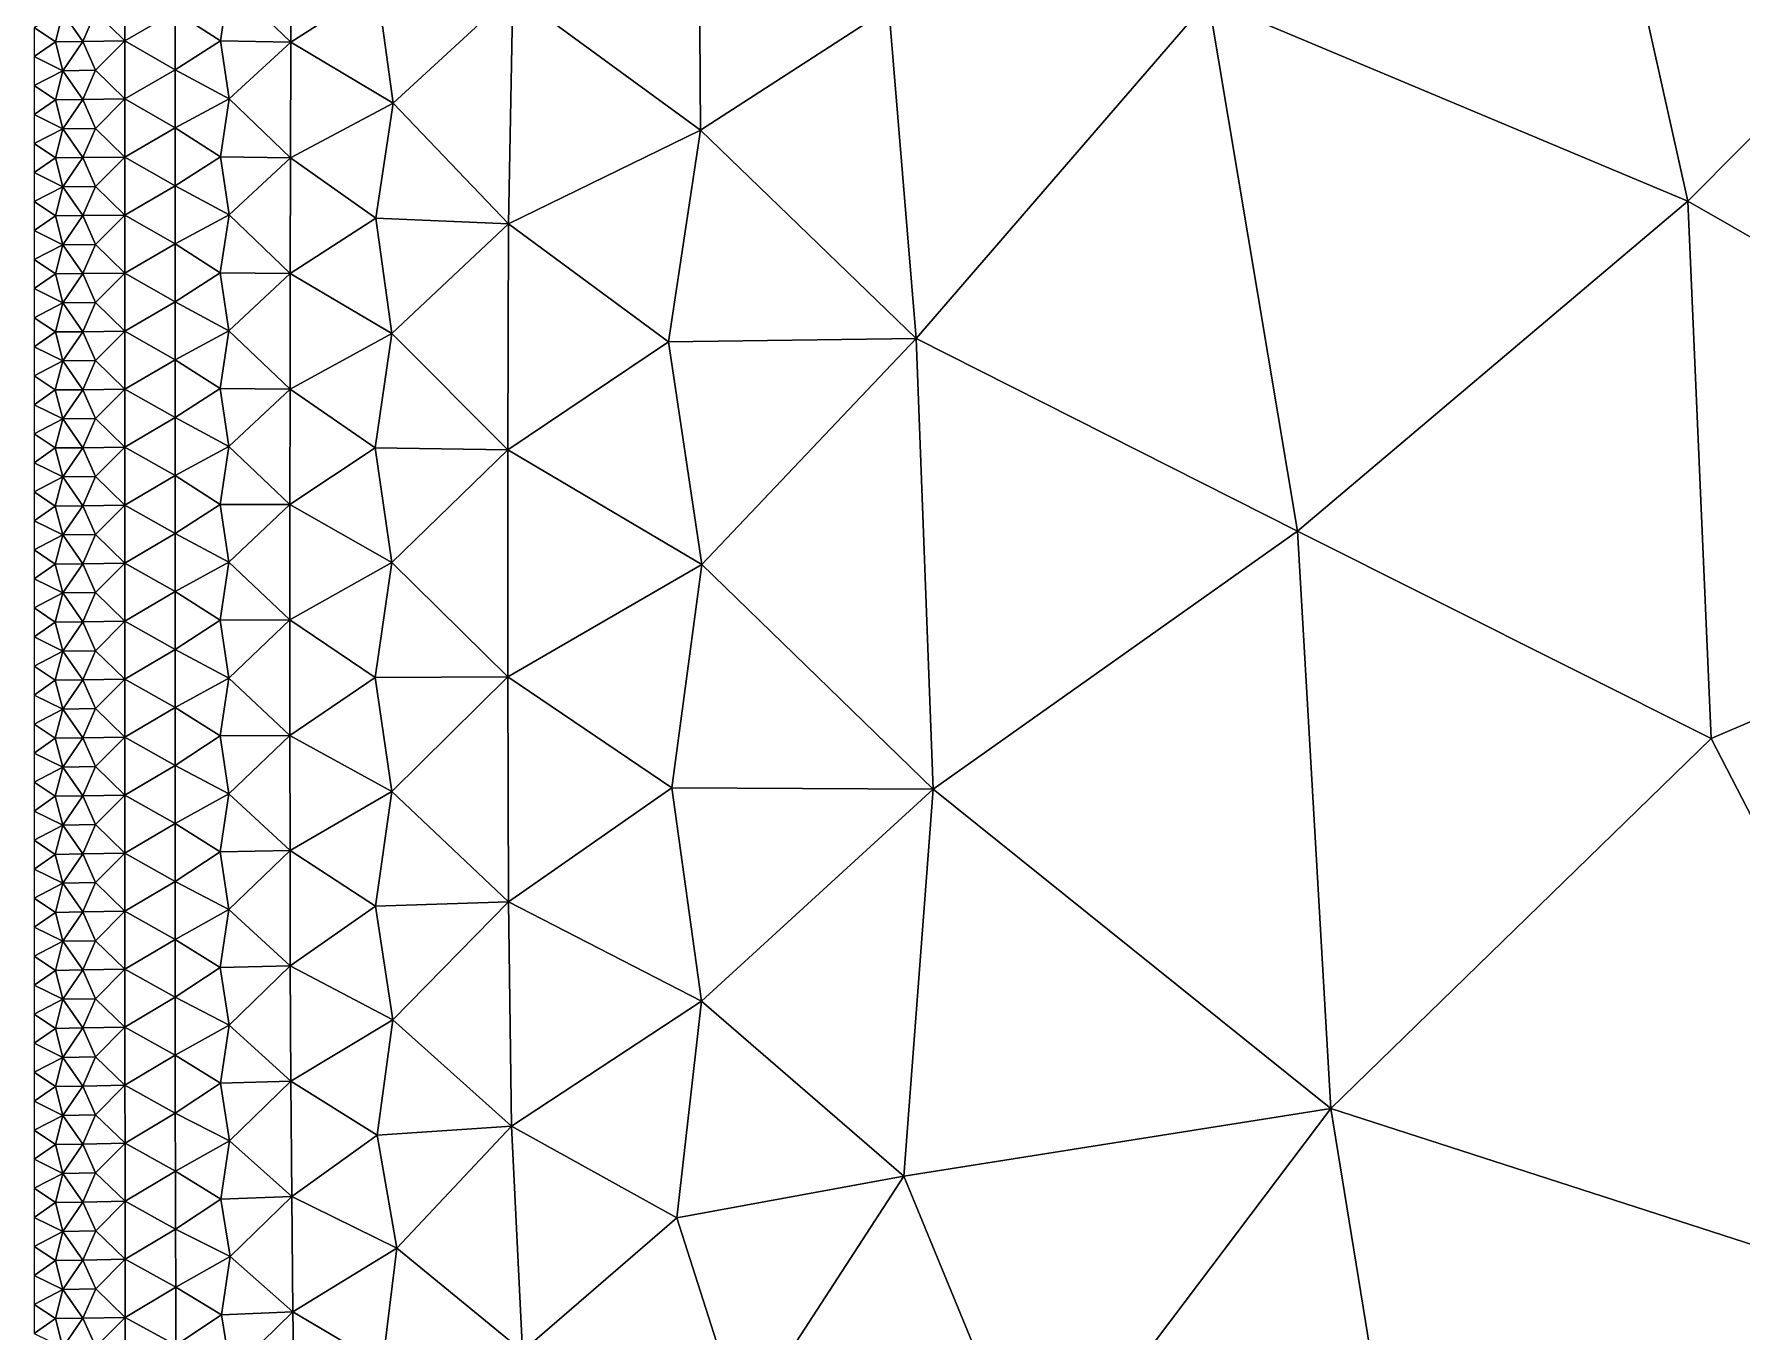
# Model space of a CAD drawing. Header units: metres. Extents: x 2 to 72, y -280 to 0.
# Drawn here: x 2 to 13.78, y -170.3 to -161.35 of the extents above; entities that cross this region are included whole.
import ezdxf

# ---------------------------------------------------------------- set-up
doc = ezdxf.new("R2010")
doc.units = ezdxf.units.M

msp = doc.modelspace()

# ---------------------------------------------------------------- linework, layer by layer
at = {"layer": 'layer', "color": 0}
for points in [[(13.4079, -162.502), (12.5561, -158.688), (10.0998, -161.115)], [(13.4079, -162.502), (16.4079, -159.482), (12.5561, -158.688)], [(17.1842, -164.663), (16.4079, -159.482), (13.4079, -162.502)], [(6.5855, -160.257), (5.30133, -161.066), (6.59655, -162.013)], [(6.5855, -160.257), (6.59655, -162.013), (7.89584, -161.174)], [(3.77077, -160.606), (3.34631, -160.998), (3.77041, -161.406)], [(3.77077, -160.606), (3.77041, -161.406), (4.36634, -161.024)], [(2.62652, -160.998), (2.42401, -161.2), (2.62646, -161.398)], [(2.62652, -160.998), (2.62646, -161.398), (2.97365, -161.196)], [(3.34631, -160.998), (2.97365, -161.196), (3.28578, -161.397)], [(3.34631, -160.998), (3.28578, -161.397), (3.77041, -161.406)], [(4.36634, -161.024), (3.77041, -161.406), (4.47751, -161.827)], [(4.36634, -161.024), (4.47751, -161.827), (5.30133, -161.066)], [(5.30133, -161.066), (4.47751, -161.827), (5.27174, -162.66)], [(5.30133, -161.066), (5.27174, -162.66), (6.59655, -162.013)], [(7.89584, -161.174), (8.08436, -163.451), (10.0998, -161.115)], [(10.7149, -164.778), (10.0998, -161.115), (8.08436, -163.451)], [(10.7149, -164.778), (13.4079, -162.502), (10.0998, -161.115)], [(2.19816, -161.203), (2, -161.305), (2.14618, -161.403)], [(2.19816, -161.203), (2.14618, -161.403), (2.33568, -161.401)], [(2.19816, -161.203), (2.33568, -161.401), (2.42401, -161.2)], [(2.42401, -161.2), (2.33568, -161.401), (2.62646, -161.398)], [(2.97365, -161.196), (2.62646, -161.398), (2.97346, -161.597)], [(2.97365, -161.196), (2.97346, -161.597), (3.28578, -161.397)], [(6.59655, -162.013), (8.08436, -163.451), (7.89584, -161.174)], [(2, -161.305), (2, -161.505), (2.14618, -161.403)], [(2.14618, -161.403), (2, -161.505), (2.19814, -161.603)], [(2.14618, -161.403), (2.19814, -161.603), (2.33568, -161.401)], [(2.33568, -161.401), (2.19814, -161.603), (2.42396, -161.6)], [(2.33568, -161.401), (2.42396, -161.6), (2.62646, -161.398)], [(2.62646, -161.398), (2.42396, -161.6), (2.62635, -161.798)], [(2.62646, -161.398), (2.62635, -161.798), (2.97346, -161.597)], [(3.28578, -161.397), (2.97346, -161.597), (3.34562, -161.798)], [(3.28578, -161.397), (3.34562, -161.798), (3.77041, -161.406)], [(3.77041, -161.406), (3.34562, -161.798), (3.76836, -162.205)], [(3.77041, -161.406), (3.76836, -162.205), (4.47751, -161.827)], [(2, -161.505), (2, -161.705), (2.19814, -161.603)], [(2.19814, -161.603), (2, -161.705), (2.14616, -161.804)], [(2.19814, -161.603), (2.14616, -161.804), (2.33564, -161.802)], [(2.19814, -161.603), (2.33564, -161.802), (2.42396, -161.6)], [(2.42396, -161.6), (2.33564, -161.802), (2.62635, -161.798)], [(2.97346, -161.597), (2.62635, -161.798), (2.9732, -161.997)], [(2.97346, -161.597), (2.9732, -161.997), (3.34562, -161.798)], [(2, -161.705), (2, -161.906), (2.14616, -161.804)], [(2.14616, -161.804), (2, -161.906), (2.19811, -162.003)], [(2.14616, -161.804), (2.19811, -162.003), (2.33564, -161.802)], [(2.33564, -161.802), (2.19811, -162.003), (2.42391, -162.001)], [(2.33564, -161.802), (2.42391, -162.001), (2.62635, -161.798)], [(2.62635, -161.798), (2.42391, -162.001), (2.62623, -162.199)], [(2.62635, -161.798), (2.62623, -162.199), (2.9732, -161.997)], [(3.34562, -161.798), (2.9732, -161.997), (3.28485, -162.197)], [(3.34562, -161.798), (3.28485, -162.197), (3.76836, -162.205)], [(4.47751, -161.827), (3.76836, -162.205), (4.35703, -162.619)], [(4.47751, -161.827), (4.35703, -162.619), (5.27174, -162.66)], [(2, -161.906), (2, -162.106), (2.19811, -162.003)], [(2.19811, -162.003), (2, -162.106), (2.14615, -162.204)], [(2.19811, -162.003), (2.14615, -162.204), (2.33559, -162.202)], [(2.19811, -162.003), (2.33559, -162.202), (2.42391, -162.001)], [(2.42391, -162.001), (2.33559, -162.202), (2.62623, -162.199)], [(2.9732, -161.997), (2.62623, -162.199), (2.9729, -162.397)], [(2.9732, -161.997), (2.9729, -162.397), (3.28485, -162.197)], [(6.59655, -162.013), (5.27174, -162.66), (6.37652, -163.472)], [(6.59655, -162.013), (6.37652, -163.472), (8.08436, -163.451)], [(2, -162.106), (2, -162.306), (2.14615, -162.204)], [(2.14615, -162.204), (2, -162.306), (2.19809, -162.404)], [(2.14615, -162.204), (2.19809, -162.404), (2.33559, -162.202)], [(2.33559, -162.202), (2.19809, -162.404), (2.42384, -162.401)], [(2.33559, -162.202), (2.42384, -162.401), (2.62623, -162.199)], [(2.62623, -162.199), (2.42384, -162.401), (2.62611, -162.599)], [(2.62623, -162.199), (2.62611, -162.599), (2.9729, -162.397)], [(3.28485, -162.197), (2.9729, -162.397), (3.34447, -162.598)], [(3.28485, -162.197), (3.34447, -162.598), (3.76836, -162.205)], [(3.76836, -162.205), (3.34447, -162.598), (3.7662, -163.002)], [(3.76836, -162.205), (3.7662, -163.002), (4.35703, -162.619)], [(2, -162.306), (2, -162.506), (2.19809, -162.404)], [(2.19809, -162.404), (2, -162.506), (2.14613, -162.604)], [(2.19809, -162.404), (2.14613, -162.604), (2.33555, -162.602)], [(2.19809, -162.404), (2.33555, -162.602), (2.42384, -162.401)], [(2.42384, -162.401), (2.33555, -162.602), (2.62611, -162.599)], [(2.9729, -162.397), (2.62611, -162.599), (2.97264, -162.797)], [(2.9729, -162.397), (2.97264, -162.797), (3.34447, -162.598)], [(2, -162.506), (2, -162.706), (2.14613, -162.604)], [(13.5695, -166.208), (13.4079, -162.502), (10.7149, -164.778)], [(13.5695, -166.208), (17.1842, -164.663), (13.4079, -162.502)], [(2.14613, -162.604), (2, -162.706), (2.19806, -162.804)], [(2.14613, -162.604), (2.19806, -162.804), (2.33555, -162.602)], [(2.33555, -162.602), (2.19806, -162.804), (2.42379, -162.801)], [(2.33555, -162.602), (2.42379, -162.801), (2.62611, -162.599)], [(2.62611, -162.599), (2.42379, -162.801), (2.626, -162.999)], [(2.62611, -162.599), (2.626, -162.999), (2.97264, -162.797)], [(3.34447, -162.598), (2.97264, -162.797), (3.28388, -162.996)], [(3.34447, -162.598), (3.28388, -162.996), (3.7662, -163.002)], [(4.35703, -162.619), (3.7662, -163.002), (4.46819, -163.416)], [(4.35703, -162.619), (4.46819, -163.416), (5.27174, -162.66)], [(5.27174, -162.66), (4.46819, -163.416), (5.2666, -164.219)], [(5.27174, -162.66), (5.2666, -164.219), (6.37652, -163.472)], [(2, -162.706), (2, -162.906), (2.19806, -162.804)], [(2.97264, -162.797), (2.626, -162.999), (2.97241, -163.196)], [(2.97264, -162.797), (2.97241, -163.196), (3.28388, -162.996)], [(2.19806, -162.804), (2, -162.906), (2.14612, -163.005)], [(2, -162.906), (2, -163.106), (2.14612, -163.005)], [(2.19806, -162.804), (2.14612, -163.005), (2.33551, -163.002)], [(2.19806, -162.804), (2.33551, -163.002), (2.42379, -162.801)], [(2.42379, -162.801), (2.33551, -163.002), (2.626, -162.999)], [(2.14612, -163.005), (2, -163.106), (2.19804, -163.204)], [(2.14612, -163.005), (2.19804, -163.204), (2.33551, -163.002)], [(2.33551, -163.002), (2.19804, -163.204), (2.42374, -163.201)], [(2.33551, -163.002), (2.42374, -163.201), (2.626, -162.999)], [(2.626, -162.999), (2.42374, -163.201), (2.62592, -163.399)], [(2.626, -162.999), (2.62592, -163.399), (2.97241, -163.196)], [(3.28388, -162.996), (2.97241, -163.196), (3.34358, -163.396)], [(3.28388, -162.996), (3.34358, -163.396), (3.7662, -163.002)], [(3.7662, -163.002), (3.34358, -163.396), (3.765, -163.799)], [(3.7662, -163.002), (3.765, -163.799), (4.46819, -163.416)], [(2, -163.106), (2, -163.307), (2.19804, -163.204)], [(2.19804, -163.204), (2, -163.307), (2.14611, -163.405)], [(2.19804, -163.204), (2.14611, -163.405), (2.33548, -163.403)], [(2.19804, -163.204), (2.33548, -163.403), (2.42374, -163.201)], [(2.42374, -163.201), (2.33548, -163.403), (2.62592, -163.399)], [(2.97241, -163.196), (2.62592, -163.399), (2.97226, -163.596)], [(2.97241, -163.196), (2.97226, -163.596), (3.34358, -163.396)], [(2, -163.307), (2, -163.507), (2.14611, -163.405)], [(2.14611, -163.405), (2, -163.507), (2.19803, -163.604)], [(2.14611, -163.405), (2.19803, -163.604), (2.33548, -163.403)], [(2.33548, -163.403), (2.19803, -163.604), (2.42371, -163.601)], [(2.33548, -163.403), (2.42371, -163.601), (2.62592, -163.399)], [(2.62592, -163.399), (2.42371, -163.601), (2.62587, -163.799)], [(2.62592, -163.399), (2.62587, -163.799), (2.97226, -163.596)], [(3.34358, -163.396), (2.97226, -163.596), (3.28332, -163.795)], [(3.34358, -163.396), (3.28332, -163.795), (3.765, -163.799)], [(4.46819, -163.416), (3.765, -163.799), (4.35274, -164.204)], [(4.46819, -163.416), (4.35274, -164.204), (5.2666, -164.219)], [(6.37652, -163.472), (5.2666, -164.219), (6.60659, -165.008)], [(6.37652, -163.472), (6.60659, -165.008), (8.08436, -163.451)], [(8.08436, -163.451), (6.60659, -165.008), (8.20189, -166.558)], [(8.08436, -163.451), (8.20189, -166.558), (10.7149, -164.778)], [(2, -163.507), (2, -163.707), (2.19803, -163.604)], [(2.19803, -163.604), (2, -163.707), (2.1461, -163.805)], [(2.19803, -163.604), (2.1461, -163.805), (2.33546, -163.803)], [(2.19803, -163.604), (2.33546, -163.803), (2.42371, -163.601)], [(2.42371, -163.601), (2.33546, -163.803), (2.62587, -163.799)], [(2.97226, -163.596), (2.62587, -163.799), (2.97215, -163.996)], [(2.97226, -163.596), (2.97215, -163.996), (3.28332, -163.795)], [(2, -163.707), (2, -163.907), (2.1461, -163.805)], [(2.1461, -163.805), (2, -163.907), (2.19802, -164.005)], [(2.1461, -163.805), (2.19802, -164.005), (2.33546, -163.803)], [(2.33546, -163.803), (2.19802, -164.005), (2.42369, -164.002)], [(2.33546, -163.803), (2.42369, -164.002), (2.62587, -163.799)], [(2.62587, -163.799), (2.42369, -164.002), (2.62584, -164.199)], [(2.62587, -163.799), (2.62584, -164.199), (2.97215, -163.996)], [(3.28332, -163.795), (2.97215, -163.996), (3.34314, -164.195)], [(3.28332, -163.795), (3.34314, -164.195), (3.765, -163.799)], [(3.765, -163.799), (3.34314, -164.195), (3.76449, -164.595)], [(3.765, -163.799), (3.76449, -164.595), (4.35274, -164.204)], [(2, -163.907), (2, -164.107), (2.19802, -164.005)], [(2.19802, -164.005), (2, -164.107), (2.1461, -164.205)], [(2.19802, -164.005), (2.1461, -164.205), (2.33545, -164.203)], [(2.19802, -164.005), (2.33545, -164.203), (2.42369, -164.002)], [(2.42369, -164.002), (2.33545, -164.203), (2.62584, -164.199)], [(2.97215, -163.996), (2.62584, -164.199), (2.97209, -164.396)], [(2.97215, -163.996), (2.97209, -164.396), (3.34314, -164.195)], [(2, -164.107), (2, -164.307), (2.1461, -164.205)], [(2.1461, -164.205), (2, -164.307), (2.19802, -164.405)], [(2.1461, -164.205), (2.19802, -164.405), (2.33545, -164.203)], [(2.33545, -164.203), (2.19802, -164.405), (2.42368, -164.402)], [(2.33545, -164.203), (2.42368, -164.402), (2.62584, -164.199)], [(2.62584, -164.199), (2.42368, -164.402), (2.62582, -164.599)], [(2.62584, -164.199), (2.62582, -164.599), (2.97209, -164.396)], [(3.34314, -164.195), (2.97209, -164.396), (3.28309, -164.594)], [(3.34314, -164.195), (3.28309, -164.594), (3.76449, -164.595)], [(4.35274, -164.204), (3.76449, -164.595), (4.46648, -164.996)], [(4.35274, -164.204), (4.46648, -164.996), (5.2666, -164.219)], [(2, -164.307), (2, -164.508), (2.19802, -164.405)], [(5.2666, -164.219), (4.46648, -164.996), (5.26855, -165.783)], [(5.2666, -164.219), (5.26855, -165.783), (6.60659, -165.008)], [(2.19802, -164.405), (2, -164.508), (2.14609, -164.606)], [(2.19802, -164.405), (2.14609, -164.606), (2.33544, -164.603)], [(2.19802, -164.405), (2.33544, -164.603), (2.42368, -164.402)], [(2.42368, -164.402), (2.33544, -164.603), (2.62582, -164.599)], [(2.97209, -164.396), (2.62582, -164.599), (2.97206, -164.796)], [(2.97209, -164.396), (2.97206, -164.796), (3.28309, -164.594)], [(2, -164.508), (2, -164.708), (2.14609, -164.606)], [(2.14609, -164.606), (2, -164.708), (2.19801, -164.805)], [(2.14609, -164.606), (2.19801, -164.805), (2.33544, -164.603)], [(2.33544, -164.603), (2.19801, -164.805), (2.42367, -164.802)], [(2.33544, -164.603), (2.42367, -164.802), (2.62582, -164.599)], [(2.62582, -164.599), (2.42367, -164.802), (2.62581, -164.999)], [(2.62582, -164.599), (2.62581, -164.999), (2.97206, -164.796)], [(3.28309, -164.594), (2.97206, -164.796), (3.34298, -164.993)], [(3.28309, -164.594), (3.34298, -164.993), (3.76449, -164.595)], [(3.76449, -164.595), (3.34298, -164.993), (3.76439, -165.391)], [(3.76449, -164.595), (3.76439, -165.391), (4.46648, -164.996)], [(15.6778, -170.29), (17.1842, -164.663), (13.5695, -166.208)], [(2, -164.708), (2, -164.908), (2.19801, -164.805)], [(2.19801, -164.805), (2.33544, -165.004), (2.42367, -164.802)], [(2.42367, -164.802), (2.33544, -165.004), (2.62581, -164.999)], [(2.97206, -164.796), (2.62581, -164.999), (2.97204, -165.195)], [(2.97206, -164.796), (2.97204, -165.195), (3.34298, -164.993)], [(10.9447, -168.761), (10.7149, -164.778), (8.20189, -166.558)], [(10.9447, -168.761), (13.5695, -166.208), (10.7149, -164.778)], [(2.19801, -164.805), (2, -164.908), (2.14609, -165.006)], [(2, -164.908), (2, -165.108), (2.14609, -165.006)], [(2.19801, -164.805), (2.14609, -165.006), (2.33544, -165.004)], [(2.14609, -165.006), (2, -165.108), (2.19801, -165.205)], [(2.14609, -165.006), (2.19801, -165.205), (2.33544, -165.004)], [(2.33544, -165.004), (2.19801, -165.205), (2.42367, -165.202)], [(2.33544, -165.004), (2.42367, -165.202), (2.62581, -164.999)], [(2.62581, -164.999), (2.42367, -165.202), (2.6258, -165.4)], [(2.62581, -164.999), (2.6258, -165.4), (2.97204, -165.195)], [(3.34298, -164.993), (2.97204, -165.195), (3.28303, -165.393)], [(3.34298, -164.993), (3.28303, -165.393), (3.76439, -165.391)], [(4.46648, -164.996), (3.76439, -165.391), (4.35265, -165.787)], [(4.46648, -164.996), (4.35265, -165.787), (5.26855, -165.783)], [(6.60659, -165.008), (5.26855, -165.783), (6.3981, -166.549)], [(6.60659, -165.008), (6.3981, -166.549), (8.20189, -166.558)], [(2, -165.108), (2, -165.308), (2.19801, -165.205)], [(2.19801, -165.205), (2, -165.308), (2.14609, -165.406)], [(2.19801, -165.205), (2.14609, -165.406), (2.33544, -165.404)], [(2.19801, -165.205), (2.33544, -165.404), (2.42367, -165.202)], [(2.42367, -165.202), (2.33544, -165.404), (2.6258, -165.4)], [(2.97204, -165.195), (2.6258, -165.4), (2.97204, -165.595)], [(2.97204, -165.195), (2.97204, -165.595), (3.28303, -165.393)], [(2, -165.308), (2, -165.508), (2.14609, -165.406)], [(3.28303, -165.393), (3.34299, -165.792), (3.76439, -165.391)], [(3.76439, -165.391), (3.34299, -165.792), (3.76459, -166.187)], [(3.76439, -165.391), (3.76459, -166.187), (4.35265, -165.787)], [(2.14609, -165.406), (2, -165.508), (2.19801, -165.606)], [(2, -165.508), (2, -165.709), (2.19801, -165.606)], [(2.14609, -165.406), (2.19801, -165.606), (2.33544, -165.404)], [(2.33544, -165.404), (2.19801, -165.606), (2.42366, -165.603)], [(2.33544, -165.404), (2.42366, -165.603), (2.6258, -165.4)], [(2.6258, -165.4), (2.42366, -165.603), (2.6258, -165.8)], [(2.6258, -165.4), (2.6258, -165.8), (2.97204, -165.595)], [(3.28303, -165.393), (2.97204, -165.595), (3.34299, -165.792)], [(2.19801, -165.606), (2, -165.709), (2.14609, -165.807)], [(2.19801, -165.606), (2.14609, -165.807), (2.33544, -165.804)], [(2.19801, -165.606), (2.33544, -165.804), (2.42366, -165.603)], [(2.42366, -165.603), (2.33544, -165.804), (2.6258, -165.8)], [(2.97204, -165.595), (2.6258, -165.8), (2.97205, -165.995)], [(2.97204, -165.595), (2.97205, -165.995), (3.34299, -165.792)], [(2, -165.709), (2, -165.909), (2.14609, -165.807)], [(2.14609, -165.807), (2, -165.909), (2.19801, -166.006)], [(2.14609, -165.807), (2.19801, -166.006), (2.33544, -165.804)], [(2.33544, -165.804), (2.19801, -166.006), (2.42367, -166.003)], [(2.33544, -165.804), (2.42367, -166.003), (2.6258, -165.8)], [(2.6258, -165.8), (2.42367, -166.003), (2.62582, -166.2)], [(2.6258, -165.8), (2.62582, -166.2), (2.97205, -165.995)], [(3.34299, -165.792), (2.97205, -165.995), (3.28309, -166.191)], [(3.34299, -165.792), (3.28309, -166.191), (3.76459, -166.187)], [(4.35265, -165.787), (3.76459, -166.187), (4.46751, -166.575)], [(4.35265, -165.787), (4.46751, -166.575), (5.26855, -165.783)], [(5.26855, -165.783), (4.46751, -166.575), (5.2716, -167.336)], [(5.26855, -165.783), (5.2716, -167.336), (6.3981, -166.549)], [(2, -165.909), (2, -166.109), (2.19801, -166.006)], [(2.19801, -166.006), (2, -166.109), (2.14609, -166.207)], [(2.19801, -166.006), (2.14609, -166.207), (2.33544, -166.204)], [(2.19801, -166.006), (2.33544, -166.204), (2.42367, -166.003)], [(2.42367, -166.003), (2.33544, -166.204), (2.62582, -166.2)], [(2.97205, -165.995), (2.62582, -166.2), (2.97209, -166.395)], [(2.97205, -165.995), (2.97209, -166.395), (3.28309, -166.191)], [(2, -166.109), (2, -166.309), (2.14609, -166.207)], [(2.14609, -166.207), (2, -166.309), (2.19802, -166.406)], [(2.14609, -166.207), (2.19802, -166.406), (2.33544, -166.204)], [(2.33544, -166.204), (2.19802, -166.406), (2.42367, -166.403)], [(2.33544, -166.204), (2.42367, -166.403), (2.62582, -166.2)], [(2.62582, -166.2), (2.42367, -166.403), (2.62584, -166.6)], [(2.62582, -166.2), (2.62584, -166.6), (2.97209, -166.395)], [(3.28309, -166.191), (2.97209, -166.395), (3.34316, -166.59)], [(3.28309, -166.191), (3.34316, -166.59), (3.76459, -166.187)], [(3.76459, -166.187), (3.34316, -166.59), (3.76518, -166.982)], [(3.76459, -166.187), (3.76518, -166.982), (4.46751, -166.575)], [(15.6778, -170.29), (13.5695, -166.208), (10.9447, -168.761)], [(2, -166.309), (2, -166.509), (2.19802, -166.406)], [(2.19802, -166.406), (2, -166.509), (2.1461, -166.607)], [(2.19802, -166.406), (2.1461, -166.607), (2.33545, -166.604)], [(2.19802, -166.406), (2.33545, -166.604), (2.42367, -166.403)], [(2.42367, -166.403), (2.33545, -166.604), (2.62584, -166.6)], [(2.97209, -166.395), (2.62584, -166.6), (2.97216, -166.794)], [(2.97209, -166.395), (2.97216, -166.794), (3.34316, -166.59)], [(2, -166.509), (2, -166.709), (2.1461, -166.607)], [(6.3981, -166.549), (5.2716, -167.336), (6.60323, -168.02)], [(6.3981, -166.549), (6.60323, -168.02), (8.20189, -166.558)], [(8.20189, -166.558), (6.60323, -168.02), (7.99947, -169.228)], [(8.20189, -166.558), (7.99947, -169.228), (10.9447, -168.761)], [(2.1461, -166.607), (2, -166.709), (2.19802, -166.807)], [(2.1461, -166.607), (2.19802, -166.807), (2.33545, -166.604)], [(2.33545, -166.604), (2.19802, -166.807), (2.42369, -166.803)], [(2.33545, -166.604), (2.42369, -166.803), (2.62584, -166.6)], [(2.62584, -166.6), (2.42369, -166.803), (2.62588, -167)], [(2.62584, -166.6), (2.62588, -167), (2.97216, -166.794)], [(3.34316, -166.59), (2.97216, -166.794), (3.28335, -166.99)], [(3.34316, -166.59), (3.28335, -166.99), (3.76518, -166.982)], [(4.46751, -166.575), (3.76518, -166.982), (4.35481, -167.366)], [(4.46751, -166.575), (4.35481, -167.366), (5.2716, -167.336)], [(2, -166.709), (2, -166.91), (2.19802, -166.807)], [(2.19802, -166.807), (2.33546, -167.005), (2.42369, -166.803)], [(2.42369, -166.803), (2.33546, -167.005), (2.62588, -167)], [(2.97216, -166.794), (2.62588, -167), (2.9723, -167.194)], [(2.97216, -166.794), (2.9723, -167.194), (3.28335, -166.99)], [(2.19802, -166.807), (2, -166.91), (2.1461, -167.008)], [(2, -166.91), (2, -167.11), (2.1461, -167.008)], [(2.19802, -166.807), (2.1461, -167.008), (2.33546, -167.005)], [(2.1461, -167.008), (2, -167.11), (2.19803, -167.207)], [(2.1461, -167.008), (2.19803, -167.207), (2.33546, -167.005)], [(2.33546, -167.005), (2.19803, -167.207), (2.42372, -167.203)], [(2.33546, -167.005), (2.42372, -167.203), (2.62588, -167)], [(2.62588, -167), (2.42372, -167.203), (2.62596, -167.4)], [(2.62588, -167), (2.62596, -167.4), (2.9723, -167.194)], [(3.28335, -166.99), (2.9723, -167.194), (3.34371, -167.388)], [(3.28335, -166.99), (3.34371, -167.388), (3.76518, -166.982)], [(3.76518, -166.982), (3.34371, -167.388), (3.76686, -167.777)], [(3.76518, -166.982), (3.76686, -167.777), (4.35481, -167.366)], [(2, -167.11), (2, -167.31), (2.19803, -167.207)], [(2.19803, -167.207), (2, -167.31), (2.14611, -167.408)], [(2.19803, -167.207), (2.14611, -167.408), (2.33549, -167.405)], [(2.19803, -167.207), (2.33549, -167.405), (2.42372, -167.203)], [(2.42372, -167.203), (2.33549, -167.405), (2.62596, -167.4)], [(2.9723, -167.194), (2.62596, -167.4), (2.9725, -167.594)], [(2.9723, -167.194), (2.9725, -167.594), (3.34371, -167.388)], [(2, -167.31), (2, -167.51), (2.14611, -167.408)], [(3.34371, -167.388), (2.9725, -167.594), (3.28407, -167.788)], [(3.34371, -167.388), (3.28407, -167.788), (3.76686, -167.777)], [(4.35481, -167.366), (3.76686, -167.777), (4.47436, -168.149)], [(4.35481, -167.366), (4.47436, -168.149), (5.2716, -167.336)], [(5.2716, -167.336), (4.47436, -168.149), (5.29234, -168.882)], [(5.2716, -167.336), (5.29234, -168.882), (6.60323, -168.02)], [(2.14611, -167.408), (2, -167.51), (2.19805, -167.607)], [(2, -167.51), (2, -167.71), (2.19805, -167.607)], [(2.14611, -167.408), (2.19805, -167.607), (2.33549, -167.405)], [(2.33549, -167.405), (2.19805, -167.607), (2.42376, -167.604)], [(2.33549, -167.405), (2.42376, -167.604), (2.62596, -167.4)], [(2.62596, -167.4), (2.42376, -167.604), (2.62607, -167.8)], [(2.62596, -167.4), (2.62607, -167.8), (2.9725, -167.594)], [(2.19805, -167.607), (2, -167.71), (2.14613, -167.808)], [(2.19805, -167.607), (2.14613, -167.808), (2.33553, -167.805)], [(2.19805, -167.607), (2.33553, -167.805), (2.42376, -167.604)], [(2.42376, -167.604), (2.33553, -167.805), (2.62607, -167.8)], [(2.9725, -167.594), (2.62607, -167.8), (2.97282, -167.993)], [(2.9725, -167.594), (2.97282, -167.993), (3.28407, -167.788)], [(2, -167.71), (2, -167.91), (2.14613, -167.808)], [(2.14613, -167.808), (2, -167.91), (2.19808, -168.007)], [(2.14613, -167.808), (2.19808, -168.007), (2.33553, -167.805)], [(2.33553, -167.805), (2.19808, -168.007), (2.42383, -168.004)], [(2.33553, -167.805), (2.42383, -168.004), (2.62607, -167.8)], [(2.62607, -167.8), (2.42383, -168.004), (2.62623, -168.2)], [(2.62607, -167.8), (2.62623, -168.2), (2.97282, -167.993)], [(3.28407, -167.788), (2.97282, -167.993), (3.34497, -168.185)], [(3.28407, -167.788), (3.34497, -168.185), (3.76686, -167.777)], [(3.76686, -167.777), (3.34497, -168.185), (3.77014, -168.572)], [(3.76686, -167.777), (3.77014, -168.572), (4.47436, -168.149)], [(2, -167.91), (2, -168.11), (2.19808, -168.007)], [(2.19808, -168.007), (2, -168.11), (2.14615, -168.208)], [(2.19808, -168.007), (2.14615, -168.208), (2.33559, -168.205)], [(2.19808, -168.007), (2.33559, -168.205), (2.42383, -168.004)], [(2.42383, -168.004), (2.33559, -168.205), (2.62623, -168.2)], [(2.97282, -167.993), (2.62623, -168.2), (2.97324, -168.393)], [(2.97282, -167.993), (2.97324, -168.393), (3.34497, -168.185)], [(6.60323, -168.02), (5.29234, -168.882), (6.43257, -169.515)], [(6.60323, -168.02), (6.43257, -169.515), (7.99947, -169.228)], [(2, -168.11), (2, -168.311), (2.14615, -168.208)], [(2.14615, -168.208), (2, -168.311), (2.19812, -168.408)], [(2.14615, -168.208), (2.19812, -168.408), (2.33559, -168.205)], [(2.33559, -168.205), (2.19812, -168.408), (2.42392, -168.404)], [(2.33559, -168.205), (2.42392, -168.404), (2.62623, -168.2)], [(2.62623, -168.2), (2.42392, -168.404), (2.62646, -168.6)], [(2.62623, -168.2), (2.62646, -168.6), (2.97324, -168.393)], [(3.34497, -168.185), (2.97324, -168.393), (3.28558, -168.586)], [(3.34497, -168.185), (3.28558, -168.586), (3.77014, -168.572)], [(4.47436, -168.149), (3.77014, -168.572), (4.36716, -168.944)], [(4.47436, -168.149), (4.36716, -168.944), (5.29234, -168.882)], [(2, -168.311), (2, -168.511), (2.19812, -168.408)], [(2.19812, -168.408), (2, -168.511), (2.14618, -168.609)], [(2.19812, -168.408), (2.14618, -168.609), (2.33568, -168.606)], [(2.19812, -168.408), (2.33568, -168.606), (2.42392, -168.404)], [(2.42392, -168.404), (2.33568, -168.606), (2.62646, -168.6)], [(2.97324, -168.393), (2.62646, -168.6), (2.97387, -168.793)], [(2.97324, -168.393), (2.97387, -168.793), (3.28558, -168.586)], [(2, -168.511), (2, -168.711), (2.14618, -168.609)], [(3.28558, -168.586), (3.34745, -168.983), (3.77014, -168.572)], [(3.77014, -168.572), (3.34745, -168.983), (3.77648, -169.367)], [(3.77014, -168.572), (3.77648, -169.367), (4.36716, -168.944)], [(2.14618, -168.609), (2, -168.711), (2.19818, -168.808)], [(2.14618, -168.609), (2.19818, -168.808), (2.33568, -168.606)], [(2.33568, -168.606), (2.19818, -168.808), (2.42406, -168.804)], [(2.33568, -168.606), (2.42406, -168.804), (2.62646, -168.6)], [(2.62646, -168.6), (2.42406, -168.804), (2.62677, -169)], [(2.62646, -168.6), (2.62677, -169), (2.97387, -168.793)], [(3.28558, -168.586), (2.97387, -168.793), (3.34745, -168.983)], [(2, -168.711), (2, -168.911), (2.19818, -168.808)], [(2.19818, -168.808), (2.33579, -169.006), (2.42406, -168.804)], [(2.42406, -168.804), (2.33579, -169.006), (2.62677, -169)], [(2.97387, -168.793), (2.62677, -169), (2.97463, -169.193)], [(2.97387, -168.793), (2.97463, -169.193), (3.34745, -168.983)], [(8.9153, -171.451), (10.9447, -168.761), (7.99947, -169.228)], [(11.5946, -172.759), (10.9447, -168.761), (8.9153, -171.451)], [(11.5946, -172.759), (15.6778, -170.29), (10.9447, -168.761)], [(2.19818, -168.808), (2, -168.911), (2.14622, -169.009)], [(2, -168.911), (2, -169.111), (2.14622, -169.009)], [(2.19818, -168.808), (2.14622, -169.009), (2.33579, -169.006)], [(4.36716, -168.944), (4.50115, -169.724), (5.29234, -168.882)], [(5.29234, -168.882), (4.50115, -169.724), (5.36827, -170.435)], [(5.29234, -168.882), (5.36827, -170.435), (6.43257, -169.515)], [(2.14622, -169.009), (2, -169.111), (2.19825, -169.208)], [(2.14622, -169.009), (2.19825, -169.208), (2.33579, -169.006)], [(2.33579, -169.006), (2.19825, -169.208), (2.42422, -169.204)], [(2.33579, -169.006), (2.42422, -169.204), (2.62677, -169)], [(2.62677, -169), (2.42422, -169.204), (2.62715, -169.4)], [(2.62677, -169), (2.62715, -169.4), (2.97463, -169.193)], [(3.34745, -168.983), (2.97463, -169.193), (3.28836, -169.385)], [(3.34745, -168.983), (3.28836, -169.385), (3.77648, -169.367)], [(4.36716, -168.944), (3.77648, -169.367), (4.50115, -169.724)], [(2, -169.111), (2, -169.311), (2.19825, -169.208)], [(2.19825, -169.208), (2, -169.311), (2.14627, -169.409)], [(2.19825, -169.208), (2.14627, -169.409), (2.33593, -169.406)], [(2.19825, -169.208), (2.33593, -169.406), (2.42422, -169.204)], [(2.42422, -169.204), (2.33593, -169.406), (2.62715, -169.4)], [(2.97463, -169.193), (2.62715, -169.4), (2.97563, -169.592)], [(2.97463, -169.193), (2.97563, -169.592), (3.28836, -169.385)], [(6.43257, -169.515), (6.88832, -170.938), (7.99947, -169.228)], [(7.99947, -169.228), (6.88832, -170.938), (8.9153, -171.451)], [(2, -169.311), (2, -169.512), (2.14627, -169.409)], [(3.28836, -169.385), (2.97563, -169.592), (3.35139, -169.782)], [(3.28836, -169.385), (3.35139, -169.782), (3.77648, -169.367)], [(3.77648, -169.367), (3.35139, -169.782), (3.7854, -170.164)], [(3.77648, -169.367), (3.7854, -170.164), (4.50115, -169.724)], [(2.14627, -169.409), (2, -169.512), (2.19833, -169.608)], [(2, -169.512), (2, -169.712), (2.19833, -169.608)], [(2.14627, -169.409), (2.19833, -169.608), (2.33593, -169.406)], [(2.33593, -169.406), (2.19833, -169.608), (2.42443, -169.605)], [(2.33593, -169.406), (2.42443, -169.605), (2.62715, -169.4)], [(2.62715, -169.4), (2.42443, -169.605), (2.6276, -169.8)], [(2.62715, -169.4), (2.6276, -169.8), (2.97563, -169.592)], [(2.19833, -169.608), (2, -169.712), (2.14634, -169.81)], [(2.19833, -169.608), (2.14634, -169.81), (2.3361, -169.806)], [(2.19833, -169.608), (2.3361, -169.806), (2.42443, -169.605)], [(2.42443, -169.605), (2.3361, -169.806), (2.6276, -169.8)], [(2.97563, -169.592), (2.6276, -169.8), (2.97673, -169.992)], [(2.97563, -169.592), (2.97673, -169.992), (3.35139, -169.782)], [(6.43257, -169.515), (5.36827, -170.435), (6.88832, -170.938)], [(2, -169.712), (2, -169.912), (2.14634, -169.81)], [(4.50115, -169.724), (3.7854, -170.164), (4.4032, -170.529)], [(4.50115, -169.724), (4.4032, -170.529), (5.36827, -170.435)], [(2.14634, -169.81), (2, -169.912), (2.19844, -170.009)], [(2.14634, -169.81), (2.19844, -170.009), (2.3361, -169.806)], [(2.3361, -169.806), (2.19844, -170.009), (2.42467, -170.005)], [(2.3361, -169.806), (2.42467, -170.005), (2.6276, -169.8)], [(2.6276, -169.8), (2.42467, -170.005), (2.62813, -170.201)], [(2.6276, -169.8), (2.62813, -170.201), (2.97673, -169.992)], [(3.35139, -169.782), (2.97673, -169.992), (3.29235, -170.184)], [(3.35139, -169.782), (3.29235, -170.184), (3.7854, -170.164)], [(2, -169.912), (2, -170.112), (2.19844, -170.009)], [(2.19844, -170.009), (2, -170.112), (2.14641, -170.21)], [(2.19844, -170.009), (2.14641, -170.21), (2.3363, -170.207)], [(2.19844, -170.009), (2.3363, -170.207), (2.42467, -170.005)], [(2.42467, -170.005), (2.3363, -170.207), (2.62813, -170.201)], [(2.97673, -169.992), (2.62813, -170.201), (2.97808, -170.393)], [(2.97673, -169.992), (2.97808, -170.393), (3.29235, -170.184)], [(2, -170.112), (2, -170.312), (2.14641, -170.21)], [(2.14641, -170.21), (2, -170.312), (2.19855, -170.409)], [(2.14641, -170.21), (2.19855, -170.409), (2.3363, -170.207)], [(2.3363, -170.207), (2.19855, -170.409), (2.42495, -170.405)], [(2.3363, -170.207), (2.42495, -170.405), (2.62813, -170.201)], [(2.62813, -170.201), (2.42495, -170.405), (2.62871, -170.601)], [(2.62813, -170.201), (2.62871, -170.601), (2.97808, -170.393)], [(3.29235, -170.184), (2.97808, -170.393), (3.35679, -170.582)], [(3.29235, -170.184), (3.35679, -170.582), (3.7854, -170.164)], [(3.7854, -170.164), (3.35679, -170.582), (3.79745, -170.965)], [(3.7854, -170.164), (3.79745, -170.965), (4.4032, -170.529)], [(14.3772, -175.742), (15.6778, -170.29), (11.5946, -172.759)]]:
    msp.add_3dface(points, dxfattribs=at)

doc.saveas('drawing.dxf')
